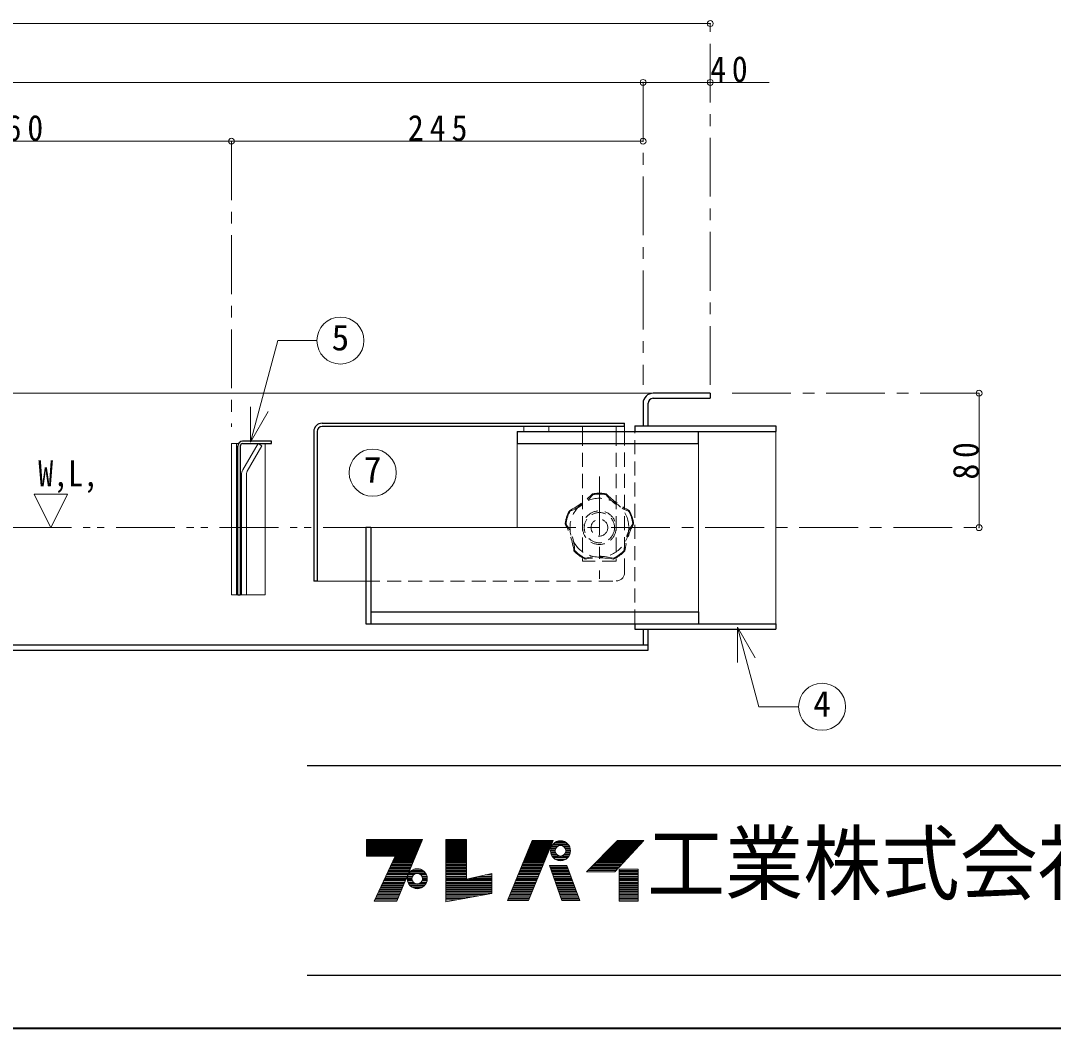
# Model space of a CAD drawing. Units: millimetres at full size, sheet at 1:7. Extents: x -1487 to 1348, y -983 to 984.
# Drawn here: x -240 to 374, y -983 to -384 of the extents above; entities that cross this region are included whole.
import ezdxf
from ezdxf.enums import TextEntityAlignment as Align

# ---------------------------------------------------------------- set-up
doc = ezdxf.new("R2010")
doc.units = ezdxf.units.MM
doc.header["$LTSCALE"] = 7
doc.header["$PDMODE"] = 32
doc.header["$PDSIZE"] = 3.5
for name, pattern in [('CHAIN1', [8, 5, -1, 1, -1]), ('DASHED1', [1.8, 1.2, -0.6]), ('DOUBLE_CHAIN1', [8.8, 5, -1, 0.6, -0.6, 0.6, -1])]:
    doc.linetypes.add(name, pattern=pattern)
doc.layers.add('0-A', color=4, linetype='Continuous', lineweight=9)
doc.styles.add('ＭＳ ゴシック', font='')
doc.styles.get('ＭＳ ゴシック').set_extended_font_data('MS Gothic')

msp = doc.modelspace()

# ---------------------------------------------------------------- linework, layer by layer
at = {"layer": '0-A'}
for p, q in [((170.143, -385.487), (-909.857, -385.487)), ((130.143, -420.487), (-869.857, -420.487)), ((205.143, -420.487), (130.143, -420.487)), ((-374.857, -455.487), (-114.857, -455.487)), ((-114.857, -455.487), (130.143, -455.487)), ((136.143, -605.487), (-875.857, -605.487)), ((330.143, -605.487), (330.143, -685.487)), ((59.143, -628.337), (59.143, -625.337)), ((74.143, -628.337), (74.143, -625.337)), ((-111.857, -635.487), (-110.705, -635.487)), ((-94.857, -725.487), (-94.857, -635.487)), ((55.143, -635.337), (55.143, -685.487)), ((-31.857, -685.487), (55.143, -685.487)), ((-111.857, -725.487), (-111.107, -725.487)), ((-109.607, -725.487), (-108.857, -725.487)), ((-105.857, -725.487), (-94.857, -725.487))]:
    msp.add_line(p, q, dxfattribs=at)
at = {"layer": '0-A', "linetype": 'CHAIN1'}
for p, q in [((170.143, -600.487), (170.143, -385.487)), ((130.143, -420.487), (130.143, -600.487)), ((-114.857, -455.487), (-114.857, -625.487)), ((330.143, -605.487), (180.143, -605.487)), ((104.143, -654.987), (104.143, -715.987)), ((55.143, -685.487), (330.143, -685.487))]:
    msp.add_line(p, q, dxfattribs=at)
at = {"layer": '0-A', "color": 7, "lineweight": 18}
for p, q in [((-103.532, -634.607), (-87.324, -574.12)), ((-64.011, -574.12), (-87.324, -574.12)), ((-103.532, -634.607), (-103.532, -613.607)), ((-103.532, -634.607), (-93.032, -616.421)), ((94.143, -628.337), (94.143, -625.337)), ((114.143, -628.337), (114.143, -625.337)), ((119.143, -628.337), (119.143, -625.337)), ((209.143, -742.637), (209.143, -628.337)), ((-114.857, -635.487), (-111.857, -635.487)), ((-114.857, -725.487), (-114.857, -635.487)), ((-111.857, -635.487), (-111.857, -725.487)), ((-108.054, -651.095), (-99.042, -635.487)), ((163.143, -635.337), (163.143, -735.637)), ((-108.857, -725.487), (-108.857, -654.095)), ((-105.857, -653.291), (-105.857, -725.487)), ((-34.857, -717.337), (-63.857, -717.337)), ((-111.857, -725.487), (-114.857, -725.487)), ((-105.857, -725.487), (-108.857, -725.487)), ((186.357, -744.772), (186.357, -765.772)), ((186.357, -744.772), (196.857, -762.959)), ((-34.557, -871.626), (-1.371, -871.626)), ((-34.557, -871.92), (-1.492, -871.92)), ((-34.557, -872.361), (-1.675, -872.361)), ((-34.557, -872.802), (-1.857, -872.802)), ((-16.329, -907.788), (-1.188, -871.185)), ((12.777, -871.038), (12.777, -908.229)), ((24.978, -871.038), (12.777, -871.038)), ((12.777, -871.626), (24.978, -871.626)), ((12.777, -871.92), (24.978, -871.92)), ((12.777, -872.361), (24.978, -872.361)), ((12.777, -872.802), (24.978, -872.802)), ((64.08, -871.773), (49.38, -907.494)), ((61.875, -907.494), (76.722, -871.773)), ((63.656, -872.802), (76.281, -872.802)), ((63.838, -872.361), (76.477, -872.361)), ((64.08, -871.773), (76.722, -871.773)), ((78.572, -872.361), (83.397, -872.361)), ((113.325, -890.295), (130.524, -871.773)), ((113.913, -872.802), (129.568, -872.802)), ((114.354, -872.361), (129.978, -872.361)), ((-34.557, -873.243), (-2.04, -873.243)), ((-34.557, -873.831), (-2.283, -873.831)), ((-2.465, -874.272), (-34.557, -874.272)), ((-34.557, -874.713), (-2.648, -874.713)), ((-34.557, -875.154), (-2.83, -875.154)), ((-34.557, -875.595), (-3.013, -875.595)), ((-34.557, -876.036), (-3.195, -876.036)), ((-34.557, -876.33), (-3.317, -876.33)), ((-34.557, -876.918), (-3.56, -876.918)), ((-34.557, -877.359), (-3.742, -877.359)), ((-34.557, -877.8), (-3.925, -877.8)), ((-34.557, -878.241), (-4.107, -878.241)), ((-34.557, -878.682), (-4.29, -878.682)), ((12.777, -873.243), (24.978, -873.243)), ((12.777, -873.831), (24.978, -873.831)), ((12.777, -874.272), (24.978, -874.272)), ((12.777, -874.713), (24.978, -874.713)), ((12.777, -875.154), (24.978, -875.154)), ((12.777, -875.595), (24.978, -875.595)), ((12.777, -876.036), (24.978, -876.036)), ((12.777, -876.33), (24.978, -876.33)), ((12.777, -876.918), (24.978, -876.918)), ((12.777, -877.359), (24.978, -877.359)), ((12.777, -877.8), (24.978, -877.8)), ((12.777, -878.241), (24.978, -878.241)), ((12.777, -878.682), (24.978, -878.682)), ((61.236, -878.682), (73.85, -878.682)), ((61.434, -878.241), (74.033, -878.241)), ((61.599, -877.8), (74.217, -877.8)), ((61.781, -877.359), (74.4, -877.359)), ((61.962, -876.918), (74.583, -876.918)), ((62.204, -876.33), (74.828, -876.33)), ((62.325, -876.036), (74.95, -876.036)), ((62.507, -875.595), (75.133, -875.595)), ((62.688, -875.154), (75.316, -875.154)), ((62.87, -874.713), (75.5, -874.713)), ((63.051, -874.272), (75.683, -874.272)), ((63.233, -873.831), (75.866, -873.831)), ((63.475, -873.243), (76.111, -873.243)), ((75.035, -877.8), (77.835, -877.8)), ((75.064, -877.212), (77.89, -877.212)), ((75.08, -878.535), (77.922, -878.535)), ((75.184, -876.477), (78.126, -876.477)), ((75.458, -875.595), (78.735, -875.595)), ((75.731, -875.007), (79.528, -875.007)), ((76.193, -874.272), (85.776, -874.272)), ((76.688, -873.684), (85.281, -873.684)), ((77.539, -872.949), (84.43, -872.949)), ((86.238, -875.007), (82.441, -875.007)), ((86.511, -875.595), (83.234, -875.595)), ((86.786, -876.477), (83.843, -876.477)), ((86.889, -878.535), (84.048, -878.535)), ((86.905, -877.212), (84.079, -877.212)), ((84.135, -877.8), (86.935, -877.8)), ((108.033, -878.682), (124.108, -878.682)), ((108.474, -878.241), (124.518, -878.241)), ((108.915, -877.8), (124.927, -877.8)), ((109.356, -877.359), (125.379, -877.359)), ((109.797, -876.918), (125.746, -876.918)), ((110.385, -876.33), (126.292, -876.33)), ((110.679, -876.036), (126.565, -876.036)), ((111.12, -875.595), (126.975, -875.595)), ((111.561, -875.154), (127.384, -875.154)), ((112.002, -874.713), (127.794, -874.713)), ((112.443, -874.272), (128.203, -874.272)), ((112.884, -873.831), (128.613, -873.831)), ((113.472, -873.243), (129.159, -873.243)), ((-34.557, -879.123), (-4.472, -879.123)), ((-34.557, -879.564), (-4.654, -879.564)), ((-34.557, -880.005), (-4.837, -880.005)), ((-34.557, -880.446), (-5.019, -880.446)), ((-17.505, -881.034), (-34.557, -881.034)), ((-29.853, -907.788), (-17.505, -881.034)), ((-19.269, -884.856), (-6.843, -884.856)), ((-6.6, -884.268), (-18.998, -884.268)), ((-6.296, -883.533), (-18.659, -883.533)), ((-6.114, -883.092), (-18.455, -883.092)), ((-5.871, -882.504), (-18.184, -882.504)), ((-5.688, -882.063), (-17.98, -882.063)), ((-5.445, -881.475), (-17.709, -881.475)), ((-5.262, -881.034), (-17.505, -881.034)), ((12.777, -879.123), (24.978, -879.123)), ((12.777, -879.564), (24.978, -879.564)), ((12.777, -880.005), (24.978, -880.005)), ((12.777, -880.446), (24.978, -880.446)), ((12.777, -881.034), (24.978, -881.034)), ((12.777, -881.475), (24.978, -881.475)), ((12.777, -882.063), (24.978, -882.063)), ((12.777, -882.504), (24.978, -882.504)), ((12.777, -883.092), (24.978, -883.092)), ((12.777, -883.533), (24.978, -883.533)), ((12.777, -884.268), (24.978, -884.268)), ((12.777, -884.856), (24.978, -884.856)), ((58.696, -884.856), (71.284, -884.856)), ((58.938, -884.268), (71.528, -884.268)), ((59.24, -883.533), (71.834, -883.533)), ((59.422, -883.092), (72.017, -883.092)), ((59.664, -882.504), (72.261, -882.504)), ((59.845, -882.063), (72.445, -882.063)), ((60.087, -881.475), (72.689, -881.475)), ((60.268, -881.034), (72.872, -881.034)), ((60.51, -880.446), (73.117, -880.446)), ((60.692, -880.005), (73.3, -880.005)), ((60.873, -879.564), (73.483, -879.564)), ((61.055, -879.123), (73.667, -879.123)), ((75.219, -879.27), (78.199, -879.27)), ((75.458, -880.005), (78.735, -880.005)), ((75.812, -880.74), (79.854, -880.74)), ((76.305, -881.475), (85.664, -881.475)), ((76.834, -882.063), (85.135, -882.063)), ((77.996, -882.945), (83.973, -882.945)), ((79.392, -883.533), (82.577, -883.533)), ((86.158, -880.74), (82.116, -880.74)), ((86.511, -880.005), (83.234, -880.005)), ((86.75, -879.27), (83.771, -879.27)), ((101.859, -884.856), (118.375, -884.856)), ((102.447, -884.268), (118.921, -884.268)), ((103.182, -883.533), (119.604, -883.533)), ((103.623, -883.092), (120.013, -883.092)), ((104.211, -882.504), (120.559, -882.504)), ((104.652, -882.063), (120.969, -882.063)), ((105.24, -881.475), (121.515, -881.475)), ((105.681, -881.034), (121.924, -881.034)), ((106.269, -880.446), (122.47, -880.446)), ((106.71, -880.005), (122.88, -880.005)), ((107.151, -879.564), (123.289, -879.564)), ((107.592, -879.123), (123.699, -879.123)), ((-9.337, -890.883), (-22.051, -890.883)), ((-9.033, -890.148), (-21.712, -890.148)), ((-21.44, -889.56), (-8.789, -889.56)), ((-8.485, -888.825), (-21.101, -888.825)), ((-8.181, -888.09), (-20.762, -888.09)), ((-7.938, -887.502), (-20.491, -887.502)), ((-20.151, -886.767), (-7.634, -886.767)), ((-7.391, -886.179), (-19.88, -886.179)), ((-7.148, -885.591), (-19.563, -885.591)), ((-9.067, -890.883), (0.516, -890.883)), ((-8.426, -890.148), (-0.125, -890.148)), ((-7.721, -889.56), (-0.83, -889.56)), ((-6.325, -888.825), (-2.226, -888.825)), ((12.777, -885.591), (24.978, -885.591)), ((12.777, -886.179), (24.978, -886.179)), ((12.777, -886.767), (24.978, -886.767)), ((12.777, -887.502), (24.978, -887.502)), ((12.777, -888.09), (24.978, -888.09)), ((12.777, -888.825), (24.978, -888.825)), ((12.777, -889.56), (24.978, -889.56)), ((12.777, -890.148), (24.978, -890.148)), ((12.777, -890.883), (24.978, -890.883)), ((56.215, -890.883), (68.779, -890.883)), ((56.518, -890.148), (69.084, -890.148)), ((56.76, -889.56), (69.329, -889.56)), ((57.062, -888.825), (69.634, -888.825)), ((57.365, -888.09), (69.94, -888.09)), ((57.612, -887.502), (70.184, -887.502)), ((57.906, -886.767), (70.49, -886.767)), ((58.151, -886.179), (70.734, -886.179)), ((58.393, -885.591), (70.978, -885.591)), ((74.568, -886.767), (84.861, -886.767)), ((74.823, -887.502), (85.132, -887.502)), ((75.027, -888.09), (85.349, -888.09)), ((75.283, -888.825), (85.62, -888.825)), ((75.538, -889.56), (85.891, -889.56)), ((75.743, -890.148), (86.108, -890.148)), ((75.998, -890.883), (86.379, -890.883)), ((92.451, -907.347), (84.807, -886.62)), ((96.42, -890.295), (113.325, -890.295)), ((97.155, -889.56), (114.007, -889.56)), ((97.89, -888.825), (114.69, -888.825)), ((98.625, -888.09), (115.372, -888.09)), ((99.213, -887.502), (115.918, -887.502)), ((99.948, -886.767), (116.601, -886.767)), ((100.536, -886.179), (117.147, -886.179)), ((101.124, -885.591), (117.693, -885.591)), ((115.971, -889.56), (127.143, -889.56)), ((115.971, -890.148), (127.143, -890.148)), ((115.971, -890.883), (127.143, -890.883)), ((-12.012, -897.351), (-25.036, -897.351)), ((-11.708, -896.616), (-24.697, -896.616)), ((-11.343, -895.734), (-24.267, -895.734)), ((-11.1, -895.146), (-24.019, -895.146)), ((-10.796, -894.411), (-23.679, -894.411)), ((-23.408, -893.823), (-10.553, -893.823)), ((-10.249, -893.088), (-23.069, -893.088)), ((-9.884, -892.206), (-22.662, -892.206)), ((-9.58, -891.471), (-22.322, -891.471)), ((-10.225, -894.411), (-7.425, -894.411)), ((-10.196, -893.823), (-7.37, -893.823)), ((-10.18, -895.146), (-7.338, -895.146)), ((-10.076, -893.088), (-7.134, -893.088)), ((-10.076, -895.734), (-7.134, -895.734)), ((-9.802, -892.206), (-6.525, -892.206)), ((-9.802, -896.616), (-6.525, -896.616)), ((-9.448, -891.471), (-5.406, -891.471)), ((-9.448, -897.351), (-5.406, -897.351)), ((0.898, -891.471), (-3.145, -891.471)), ((0.898, -897.351), (-3.145, -897.351)), ((1.251, -892.206), (-2.026, -892.206)), ((1.251, -896.616), (-2.026, -896.616)), ((1.526, -893.088), (-1.417, -893.088)), ((1.526, -895.734), (-1.417, -895.734)), ((1.629, -895.146), (-1.212, -895.146)), ((1.645, -893.823), (-1.181, -893.823)), ((-1.125, -894.411), (1.675, -894.411)), ((12.777, -891.471), (24.978, -891.471)), ((12.777, -892.206), (24.978, -892.206)), ((12.777, -893.088), (24.978, -893.088)), ((12.777, -893.823), (24.978, -893.823)), ((12.777, -894.411), (24.978, -894.411)), ((12.777, -895.146), (40.119, -895.146)), ((12.777, -895.734), (40.119, -895.734)), ((12.777, -896.616), (40.119, -896.616)), ((12.777, -897.351), (40.119, -897.351)), ((40.119, -894.411), (26.294, -894.411)), ((40.119, -893.823), (28.927, -893.823)), ((40.119, -893.088), (32.219, -893.088)), ((40.119, -892.206), (36.169, -892.206)), ((53.554, -897.351), (66.09, -897.351)), ((53.856, -896.616), (66.396, -896.616)), ((54.219, -895.734), (66.763, -895.734)), ((54.461, -895.146), (67.007, -895.146)), ((54.764, -894.411), (67.314, -894.411)), ((55.006, -893.823), (67.557, -893.823)), ((55.308, -893.088), (67.862, -893.088)), ((55.671, -892.206), (68.229, -892.206)), ((55.973, -891.471), (68.534, -891.471)), ((76.202, -891.471), (86.596, -891.471)), ((76.458, -892.206), (86.867, -892.206)), ((76.764, -893.088), (87.192, -893.088)), ((77.02, -893.823), (87.463, -893.823)), ((77.224, -894.411), (87.68, -894.411)), ((77.48, -895.146), (87.951, -895.146)), ((77.684, -895.734), (88.168, -895.734)), ((77.99, -896.616), (88.493, -896.616)), ((78.246, -897.351), (88.764, -897.351)), ((115.971, -891.471), (127.143, -891.471)), ((115.971, -892.206), (127.143, -892.206)), ((115.971, -893.088), (127.143, -893.088)), ((115.971, -893.823), (127.143, -893.823)), ((115.971, -894.411), (127.143, -894.411)), ((115.971, -895.146), (127.143, -895.146)), ((115.971, -895.734), (127.143, -895.734)), ((115.971, -896.616), (127.143, -896.616)), ((115.971, -897.351), (127.143, -897.351)), ((-14.384, -903.084), (-27.682, -903.084)), ((-14.019, -902.202), (-27.275, -902.202)), ((-13.775, -901.614), (-27.004, -901.614)), ((-13.471, -900.879), (-26.665, -900.879)), ((-13.167, -900.144), (-26.325, -900.144)), ((-12.863, -899.409), (-25.986, -899.409)), ((-12.559, -898.674), (-25.647, -898.674)), ((-12.316, -898.086), (-25.376, -898.086)), ((-8.955, -898.086), (0.404, -898.086)), ((-8.426, -898.674), (-0.125, -898.674)), ((-7.504, -899.409), (-1.047, -899.409)), ((-5.868, -900.144), (-2.683, -900.144)), ((12.777, -898.086), (40.119, -898.086)), ((12.777, -898.674), (40.119, -898.674)), ((12.777, -899.409), (40.119, -899.409)), ((12.777, -900.144), (40.119, -900.144)), ((12.777, -900.879), (40.119, -900.879)), ((12.777, -901.614), (40.119, -901.614)), ((12.777, -902.202), (40.119, -902.202)), ((12.777, -903.084), (40.119, -903.084)), ((51.194, -903.084), (63.708, -903.084)), ((51.557, -902.202), (64.074, -902.202)), ((51.799, -901.614), (64.319, -901.614)), ((52.102, -900.879), (64.624, -900.879)), ((52.404, -900.144), (64.93, -900.144)), ((52.707, -899.409), (65.235, -899.409)), ((53.009, -898.674), (65.541, -898.674)), ((53.251, -898.086), (65.785, -898.086)), ((78.486, -898.086), (89.035, -898.086)), ((78.706, -898.674), (89.252, -898.674)), ((78.961, -899.409), (89.523, -899.409)), ((79.216, -900.144), (89.794, -900.144)), ((79.472, -900.879), (90.065, -900.879)), ((79.727, -901.614), (90.336, -901.614)), ((79.932, -902.202), (90.553, -902.202)), ((80.238, -903.084), (90.878, -903.084)), ((115.971, -898.086), (127.143, -898.086)), ((115.971, -898.674), (127.143, -898.674)), ((115.971, -899.409), (127.143, -899.409)), ((115.971, -900.144), (127.143, -900.144)), ((115.971, -900.879), (127.143, -900.879)), ((115.971, -901.614), (127.143, -901.614)), ((115.971, -902.202), (127.143, -902.202)), ((115.971, -903.084), (127.143, -903.084)), ((-29.853, -907.788), (-16.329, -907.788)), ((-16.025, -907.053), (-29.514, -907.053)), ((-15.661, -906.171), (-29.107, -906.171)), ((-15.356, -905.436), (-28.768, -905.436)), ((-15.052, -904.701), (-28.429, -904.701)), ((-14.688, -903.819), (-28.022, -903.819)), ((12.777, -903.819), (36.902, -903.819)), ((12.777, -904.701), (32.077, -904.701)), ((12.777, -905.436), (28.056, -905.436)), ((12.777, -906.171), (24.035, -906.171)), ((12.777, -907.053), (19.21, -907.053)), ((61.875, -907.494), (49.38, -907.494)), ((49.561, -907.053), (62.058, -907.053)), ((49.924, -906.171), (62.424, -906.171)), ((50.227, -905.436), (62.73, -905.436)), ((50.529, -904.701), (63.035, -904.701)), ((50.892, -903.819), (63.402, -903.819)), ((80.544, -903.819), (91.15, -903.819)), ((80.8, -904.701), (91.475, -904.701)), ((81.055, -905.436), (91.746, -905.436)), ((81.311, -906.171), (92.017, -906.171)), ((81.617, -907.053), (92.342, -907.053)), ((81.72, -907.347), (92.451, -907.347)), ((115.971, -903.819), (127.143, -903.819)), ((115.971, -904.701), (127.143, -904.701)), ((115.971, -905.436), (127.143, -905.436)), ((115.971, -906.171), (127.143, -906.171)), ((115.971, -907.053), (127.143, -907.053))]:
    msp.add_line(p, q, dxfattribs=at)
at = {"layer": '0-A', "color": 5, "lineweight": 25}
for p, q in [((170.143, -605.487), (136.143, -605.487)), ((136.143, -608.487), (170.143, -608.487)), ((170.143, -605.487), (170.143, -608.487)), ((130.143, -611.487), (130.143, -624.987)), ((133.143, -624.987), (133.143, -611.487)), ((-60.857, -623.337), (119.143, -623.337)), ((119.143, -625.337), (-60.857, -625.337)), ((119.143, -625.337), (119.143, -623.337)), ((125.143, -624.987), (209.143, -624.987)), ((125.143, -624.987), (125.143, -628.337)), ((209.143, -624.987), (209.143, -628.337)), ((-65.857, -628.337), (-65.857, -717.337)), ((-63.857, -628.337), (-63.857, -717.337)), ((55.143, -628.337), (55.143, -635.337)), ((55.143, -628.337), (209.143, -628.337)), ((163.143, -635.337), (163.143, -628.337)), ((-111.107, -725.487), (-111.107, -636.987)), ((-109.607, -636.987), (-109.607, -725.487)), ((-108.167, -635.487), (-91.107, -635.487)), ((-91.107, -633.987), (-108.107, -633.987)), ((-91.107, -635.487), (-91.107, -633.987)), ((55.143, -635.337), (163.143, -635.337)), ((-31.857, -685.487), (-34.857, -685.487)), ((-34.857, -685.487), (-34.857, -742.637)), ((-31.857, -685.487), (-31.857, -742.637)), ((-63.857, -717.337), (-65.857, -717.337)), ((-111.107, -725.487), (-109.607, -725.487)), ((-31.857, -735.637), (163.143, -735.637)), ((163.143, -735.637), (163.143, -742.637)), ((-34.857, -742.637), (209.143, -742.637)), ((125.143, -742.637), (125.143, -745.987)), ((209.143, -742.637), (209.143, -745.987)), ((125.143, -745.987), (209.143, -745.987)), ((130.143, -745.987), (130.143, -755.487)), ((133.143, -758.487), (133.143, -745.987)), ((133.143, -755.487), (-872.857, -755.487)), ((-872.857, -758.487), (133.143, -758.487))]:
    msp.add_line(p, q, dxfattribs=at)
at = {"layer": '0-A', "linetype": 'DASHED1'}
for p, q in [((94.143, -628.337), (94.143, -705.487)), ((114.143, -628.337), (114.143, -705.487)), ((119.143, -712.212), (119.143, -628.337)), ((114.143, -705.487), (94.143, -705.487)), ((-34.857, -717.337), (114.143, -717.337))]:
    msp.add_line(p, q, dxfattribs=at)
at = {"layer": '0-A', "color": 7, "linetype": 'DASHED1', "lineweight": 18}
msp.add_line((125.143, -742.637), (125.143, -628.337), dxfattribs=at)
at = {"layer": '0-A', "linetype": 'DOUBLE_CHAIN1'}
msp.add_line((-861.137, -685.487), (-34.857, -685.487), dxfattribs=at)
at = {"layer": '0-A', "color": 6, "lineweight": 25}
for p, q in [((-69.857, -826.987), (1316.143, -826.987)), ((1316.143, -951.987), (-69.857, -951.987))]:
    msp.add_line(p, q, dxfattribs=at)
at = {"layer": '0-A', "color": 1, "lineweight": 40}
msp.add_line((1347.643, -983.487), (-1487.357, -983.487), dxfattribs=at)
at = {"layer": '0-A', "color": 7, "lineweight": 18}
for points in [[(-99.042, -635.487), (-96.792, -636.786), (-105.455, -651.791)], [(186.357, -744.772), (199.043, -792.115), (222.68, -792.115)], [(-34.557, -881.034), (-34.557, -871.185), (-1.188, -871.185)], [(12.777, -908.229), (40.119, -903.231), (40.119, -891.324), (24.978, -894.705), (24.978, -871.038)], [(96.42, -890.295), (114.942, -871.773), (130.524, -871.773)], [(81.72, -907.347), (74.517, -886.62), (84.807, -886.62)]]:
    msp.add_lwpolyline(points, dxfattribs=at)
at = {"layer": '0-A'}
msp.add_lwpolyline([(-222.376, -685.531), (-212.376, -665.531), (-232.376, -665.531)], close=True, dxfattribs=at)
at = {"layer": '0-A', "color": 7, "lineweight": 18}
msp.add_lwpolyline([(115.971, -888.825), (115.971, -907.788), (127.143, -907.788), (127.143, -888.825)], close=True, dxfattribs=at)
for centre, radius in [((-50.011, -574.12), 14), ((-30.805, -652.763), 14), ((236.68, -792.115), 14), ((80.985, -877.8), 5.95), ((80.985, -877.8), 3.15), ((-4.275, -894.411), 5.95), ((-4.275, -894.411), 3.15)]:
    msp.add_circle(centre, radius, dxfattribs=at)
at = {"layer": '0-A', "linetype": 'DASHED1'}
for radius in [17.5, 10, 9, 5]:
    msp.add_circle((104.143, -685.487), radius, dxfattribs=at)
at = {"layer": '0-A', "color": 5, "lineweight": 25}
for centre, radius, start in [((136.143, -611.487), 6, 90), ((136.143, -611.487), 3, 90), ((-60.857, -628.337), 5, 90), ((-60.857, -628.337), 3, 90), ((-108.107, -636.987), 3, 92.27697), ((-108.107, -636.987), 1.5, 92.27697)]:
    msp.add_arc(centre, radius, start, 180, dxfattribs=at)
at = {"layer": '0-A', "color": 7, "lineweight": 18}
for centre, radius, start, end in [((-108.107, -636.987), 3, 90, 92.27697), ((-102.857, -654.095), 6, 150, 180), ((-102.857, -653.291), 3, 150, 180)]:
    msp.add_arc(centre, radius, start, end, dxfattribs=at)
at = {"layer": '0-A', "linetype": 'DASHED1'}
for centre, radius, start, end in [((61.263, -626.468), 54.951, 297.11306, 314.88694), ((77.061, -648.212), 29.075, 289.44958, 322.55042), ((104.143, -685.487), 20.5, 78.46304, 101.53696), ((104.143, -685.487), 20, 78.46304, 101.53696), ((131.225, -648.212), 29.075, 217.44958, 250.55042), ((147.022, -626.468), 54.951, 225.11306, 242.88694), ((104.143, -685.487), 20.5, 150.46304, 173.53696), ((104.143, -685.487), 20, 150.46304, 173.53696), ((104.143, -685.487), 20, 6.46304, 29.53696), ((104.143, -685.487), 20.5, 6.46304, 29.53696), ((34.762, -708.03), 54.951, 9.11306, 26.88694), ((60.323, -699.725), 29.075, 1.44958, 34.55042), ((147.962, -699.725), 29.075, 145.44958, 178.55042), ((173.524, -708.03), 54.951, 153.11306, 170.88694), ((104.143, -685.487), 20.5, 222.46304, 245.53696), ((104.143, -685.487), 20, 222.46304, 245.53696), ((104.143, -685.487), 20, 294.46304, 317.53696), ((104.143, -685.487), 20.5, 294.46304, 317.53696), ((104.143, -758.438), 54.951, 81.11306, 98.88694), ((104.143, -731.561), 29.075, 73.44958, 106.55042), ((114.143, -712.212), 5, 270, 0)]:
    msp.add_arc(centre, radius, start, end, dxfattribs=at)
at = {"layer": '0-A'}
for p in [(170.143, -385.487), (130.143, -420.487), (170.143, -420.487), (-114.857, -455.487), (130.143, -455.487), (330.143, -605.487), (330.143, -685.487)]:
    msp.add_point(p, dxfattribs=at)

# ---------------------------------------------------------------- texts
at = {"layer": '0-A', "color": 7, "style": 'ＭＳ ゴシック'}
for s, p in [('5', (-55.261, -584.62)), ('7', (-36.055, -663.263)), ('4', (231.43, -802.615))]:
    msp.add_text(s, height=15.4, dxfattribs=at).set_placement(p, align=Align.BOTTOM_LEFT)
for s, height, width, p in [('W,L,', 15.4, 0.85, (-229.876, -665.531)), ('工業株式会社', 35.92, 0.95, (132.393, -913.987))]:
    msp.add_text(s, height=height, dxfattribs=dict(at, width=width)).set_placement(p, align=Align.BOTTOM_LEFT)
at = {"layer": '0-A', "color": 7, "char_height": 15.4, "attachment_point": 7, "style": 'ＭＳ ゴシック'}
for s, insert in [('\\T1.36;\\W0.9;40', (170.143, -420.487)), ('\\T1.38;\\W0.9;260', (-262.357, -455.487)), ('\\T1.38;\\W0.9;245', (-9.857, -455.487))]:
    msp.add_mtext(s, dxfattribs=dict(at, insert=insert))
at = {"layer": '0-A', "color": 7, "insert": (330.143, -656.862), "char_height": 15.4, "attachment_point": 7, "rotation": 90, "style": 'ＭＳ ゴシック'}
msp.add_mtext('\\T1.36;\\W0.9;80', dxfattribs=at)

doc.saveas('drawing.dxf')
